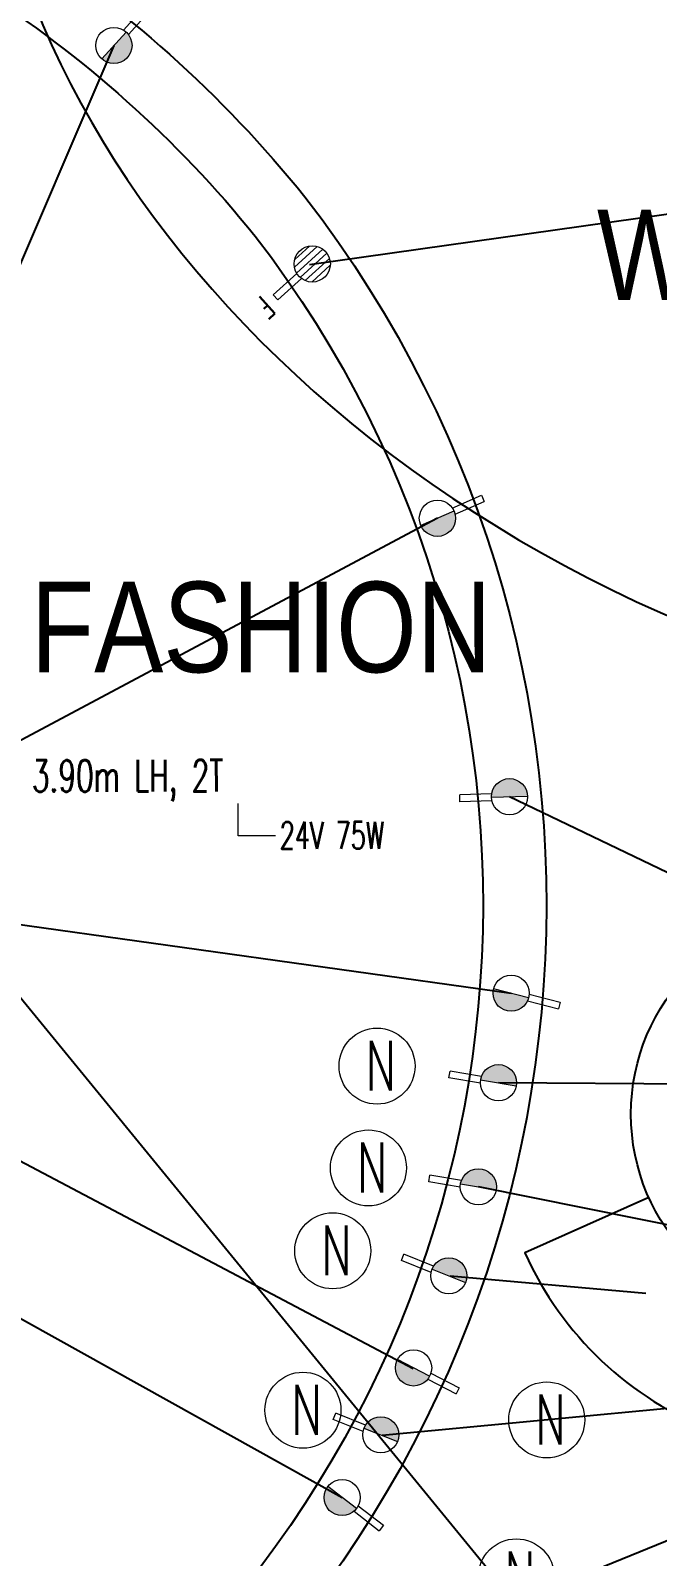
# Model space of a CAD drawing. Header units: millimetres. Extents: x 1734 to 22014, y 983 to 3953.
# Drawn here: x 3760.1 to 3898.7, y 2332.2 to 2669.5 of the extents above; entities that cross this region are included whole.
import ezdxf

# ---------------------------------------------------------------- set-up
doc = ezdxf.new("R2010")
doc.units = ezdxf.units.MM
doc.linetypes.add('PUNTO2', pattern=[0.125, 0, -0.125])
for name, color, linetype in [('LAY_furn freestanding', 1, 'Continuous'), ('LAY_furn wall', 1, 'Continuous'), ('LAY_new wall', 6, 'Continuous'), ('LAY_new wall hatch', 8, 'Continuous'), ('LAY_text', 3, 'Continuous'), ('LD_beam', 240, 'Continuous'), ('LD_light integrated', 240, 'Continuous'), ('LD_pointing', 30, 'Continuous'), ('LD_quote', 242, 'Continuous')]:
    doc.layers.add(name, color=color, linetype=linetype)
doc.layers.add('LD_light', color=240, linetype='Continuous', lineweight=5)
doc.styles.add('Detail 1-50', font='Arial Narrow.ttf', dxfattribs={"height": 0.125})
doc.styles.add('SIMPLEX', font='SIMPLEX.SHX', dxfattribs={"width": 0.65})

# ---------------------------------------------------------------- blocks, each defined once
blk = doc.blocks.new('purefasciostrettoplan')
at = {"layer": 'LD_light'}
blk.add_hatch(color=256, dxfattribs=at).paths.add_polyline_path([(-4.3, 0, 1), (4.3, 0)])
for p, q in [((4.3, 0), (-4.3, 0)), ((4.22, 0.81), (11.81, 0.81)), ((11.81, 0.81), (11.81, -0.81)), ((4.22, -0.81), (11.81, -0.81))]:
    blk.add_line(p, q, dxfattribs=at)
blk.add_circle((0, 0), 4.3, dxfattribs=at)
blk = doc.blocks.new('A$C2ABF7FAD')
at = {"layer": 'LD_light', "ltscale": 0.5}
h = blk.add_hatch(dxfattribs=at)
h.set_pattern_fill('LINE', color=70, scale=10, angle=450, style=0)
h.set_pattern_definition([(90, (4318.2435, -3313.5143), (-1.25, -3e-10), [])])
h.paths.add_polyline_path([(0, 4, 1), (8, 4, 1)])
at = {"layer": 'LD_light', "color": 70}
for p, q in [((3.25, 7.93), (3.25, 14.98)), ((3.25, 14.98), (4.75, 14.98)), ((4.75, 7.93), (4.75, 14.98))]:
    blk.add_line(p, q, dxfattribs=at)
blk.add_circle((4, 4), 4, dxfattribs=at)
at = {"layer": 'LD_light', "color": 70, "insert": (4, 18.2), "char_height": 5.08, "width": 7.4922, "attachment_point": 5, "rotation": 90, "style": 'SIMPLEX'}
blk.add_mtext('F', dxfattribs=at)
blk = doc.blocks.new('n')
at = {"layer": 'LD_light'}
blk.add_circle((0, 0), 8.4, dxfattribs=at)
at = {"layer": 'LD_light', "style": 'SIMPLEX', "width": 0.65}
blk.add_text('N', height=11.01, dxfattribs=at).set_placement((-2.55, -5.41))
blk = doc.blocks.new('24v75w')
at = {"layer": 'LD_light', "color": 7}
for p, q in [((0, -7.15), (0, 0)), ((8.25, -7.15), (0, -7.15))]:
    blk.add_line(p, q, dxfattribs=at)
at = {"layer": 'LD_light', "color": 7, "linetype": 'Continuous', "lineweight": 0, "insert": (9.17, -10.07), "char_height": 6, "width": 128.066, "attachment_point": 7, "style": 'SIMPLEX'}
blk.add_mtext('24V 75W', dxfattribs=at)

msp = doc.modelspace()

# ---------------------------------------------------------------- hatches: boundary and pattern name
at = {"layer": 'LAY_new wall hatch'}
h = msp.add_hatch(color=144, dxfattribs=at)
h.dxf.hatch_style = 1
edge = h.paths.add_edge_path()
edge.add_arc((3928.468, 2572.072), 390, 317.57455, 478.57681)
edge.add_line((3741.916, 2914.561), (3737.133, 2923.342))
edge.add_arc((3928.468, 2572.072), 400, -42.42545, 118.57681, ccw=False)
edge.add_line((4223.73, 2302.22), (4216.348, 2308.966))

# ---------------------------------------------------------------- linework, layer by layer
at = {"color": 3}
for p, q in [((3919.859, 2257.811), (3546.387, 2713.989)), ((3345.724, 2110.336), (3902.434, 2336.399))]:
    msp.add_line(p, q, dxfattribs=at)
at = {"layer": 'LAY_furn freestanding', "color": 144}
msp.add_lwpolyline([(3896.771, 2411.583), (3869.396, 2399.309, 0.4142136), (3968.517, 2361.559)], format="xyb", dxfattribs=at)
msp.add_circle((3937.832, 2429.994), 45, dxfattribs=at)
at = {"layer": 'LAY_furn freestanding', "color": 144, "extrusion": (0, 0, -1)}
msp.add_ellipse((3977.976, 2697.677), major_axis=(219.802, -83.14), ratio=0.7446687, dxfattribs=at)
at = {"layer": 'LAY_furn wall', "color": 144}
msp.add_lwpolyline([(3770.616, 2861.87, -0.8465794), (4172.059, 2349.444), (4216.348, 2308.966), (4318.309, 2560.937), (4258.333, 2562.65, -0.1798804)], format="xyb", dxfattribs=at)
at = {"layer": 'LAY_new wall', "color": 144}
msp.add_lwpolyline([(4216.348, 2308.966, 0.8465794), (3741.916, 2914.561), (3737.133, 2923.342, -0.8465794), (4223.73, 2302.22)], format="xyb", close=True, dxfattribs=at)
at = {"layer": 'LD_beam'}
for points in [[(3103.684, 2844.846, 0.1796015), (3554.535, 2733.945, -0.0984631), (3677.021, 2724.483, -0.1635686), (3820.787, 2632.741, -0.3935724), (3788.454, 2285.1, -0.0350458), (3760.065, 2263.154, -0.0706999), (3631.423, 2201.51, -0.0357151), (3561.774, 2184.843, -0.0357151)], [(3095.818, 2833.265, 0.1796149), (3556.166, 2720.04, -0.0986664), (3673.441, 2710.947, -0.1636268), (3809.794, 2624.071, -0.3933941), (3779.137, 2295.549, -0.0350458), (3752.299, 2274.802, -0.0706999), (3627.21, 2214.861, -0.0357151), (3559.495, 2198.656, -0.0357151)]]:
    msp.add_lwpolyline(points, format="xyb", dxfattribs=at)
at = {"layer": 'LD_pointing'}
for p, q in [((3778.561, 2666.224), (3727.938, 2548.295)), ((3821.817, 2617.809), (3946.457, 2635.404)), ((3850.057, 2561.693), (3745.914, 2506.164)), ((3946.053, 2461.576), (3865.985, 2500.159)), ((3749.31, 2473.066), (3866.363, 2456.717)), ((3916.65, 2436.52), (3863.563, 2436.935)), ((3737.975, 2430.1), (3844.733, 2373.774)), ((3981.944, 2389.181), (3859.125, 2413.914)), ((3726.533, 2402.26), (3828.996, 2345.238)), ((3896.13, 2390.325), (3852.877, 2394.139)), ((3939.535, 2368.521), (3837.838, 2358.982))]:
    msp.add_line(p, q, dxfattribs=at)

# ---------------------------------------------------------------- block references
at = {"layer": 'LD_light'}
for p, xscale, yscale, zscale, rotation in [((3778.561, 2666.224), 0.9302325581395445, 0.9302325581395445, 0.9302325581395445, 47.66204698955791), ((3850.057, 2561.693), 0.9302325581395444, 0.9302325581395444, 0.9302325581395444, 23.80932238461049), ((3865.985, 2500.159), 0.9302325581395436, 0.9302325581395436, 0.9302325581395436, 181.8641580125463), ((3866.346, 2456.721), 0.9302325581395442, 0.9302325581395442, 0.9302325581395442, 345.5689032635489), ((3863.543, 2436.937), 0.9302325581395436, 0.9302325581395436, 0.9302325581395436, 170.3726116439803), ((3859.104, 2413.916), 0.9302325581395436, 0.9302325581395436, 0.9302325581395436, 170.3726116439803), ((3852.579, 2394.257), 0.9302325581395436, 0.9302325581395436, 0.9302325581395436, 158.306312822811), ((3844.786, 2373.89), 0.9302325581395443, 0.9302325581395443, 0.9302325581395443, 332.47796835741), ((3837.539, 2359.1), 0.9302325581395436, 0.9302325581395436, 0.9302325581395436, 158.306312822811), ((3828.996, 2345.238), 0.9302325581395442, 0.9302325581395442, 0.9302325581395442, 322.2111413652395)]:
    msp.add_blockref('purefasciostrettoplan', p, dxfattribs=dict(at, xscale=xscale, yscale=yscale, zscale=zscale, rotation=rotation))
at = {"layer": 'LD_light', "rotation": 132.2859916267454}
msp.add_blockref('A$C2ABF7FAD', (3828.047, 2617.647), dxfattribs=at)
at = {"layer": 'LD_light integrated', "extrusion": (7.09243e-09, 7.29249e-09, 1), "rotation": 0.02541393537362336}
msp.add_blockref('24v75w', (3806.02, 2498.667, 0), dxfattribs=at)
at = {"layer": 'LD_quote', "linetype": 'PUNTO2', "rotation": 0.02541393537362653}
for p in [(3836.71, 2440.605), (3834.8, 2418.105), (3826.922, 2399.783), (3820.337, 2364.544), (3874.213, 2362.394), (3867.494, 2327.707)]:
    msp.add_blockref('n', p, dxfattribs=at)

# ---------------------------------------------------------------- texts
at = {"layer": 'LAY_text', "color": 144, "char_height": 20, "width": 191.42788, "attachment_point": 2, "style": 'Detail 1-50'}
for s, insert in [('{\\C4;WOMAN}', (3930.492, 2629.925)), ('{\\C4;FASHION}', (3811.117, 2547.667))]:
    msp.add_mtext(s, dxfattribs=dict(at, insert=insert))
at = {"layer": 'LD_light integrated', "linetype": 'Continuous', "lineweight": 0, "extrusion": (8.73612e-09, 5.65025e-09, 1), "insert": (3760.446, 2499.128), "char_height": 7, "width": 128.066, "attachment_point": 7, "text_direction": (1, 0.000444, 0), "style": 'SIMPLEX'}
msp.add_mtext('\\pt35;3.90m LH, 2T', dxfattribs=at)

doc.saveas('drawing.dxf')
